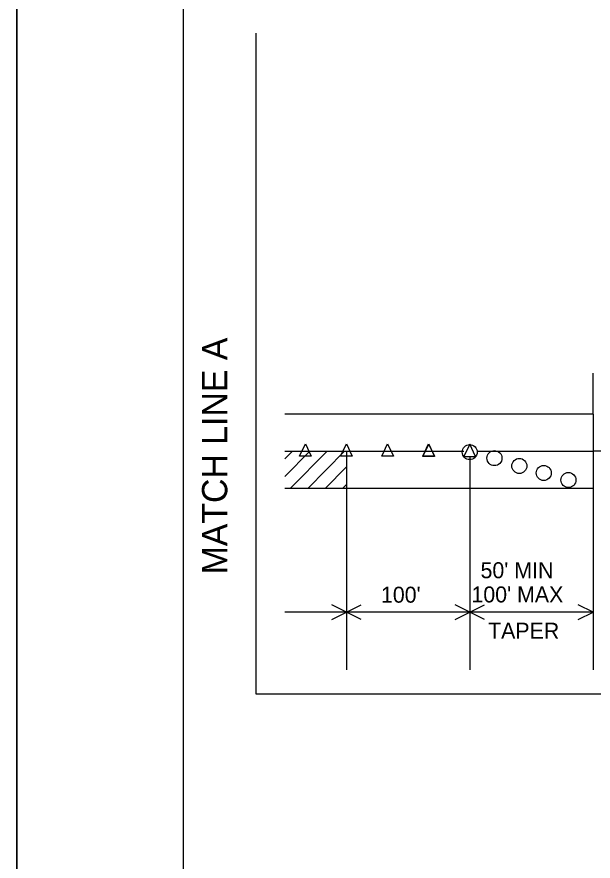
# Model space of a CAD drawing. Extents: x 0 to 34, y 0 to 22.
# Drawn here: x 0 to 4.33, y 6.34 to 12.69 of the extents above; entities that cross this region are included whole.
import ezdxf

# ---------------------------------------------------------------- set-up
doc = ezdxf.new("R2010")
doc.units = 0
for name, color, linetype in [('Level 1', 7, 'Continuous'), ('PlotBorder', 7, 'Continuous'), ('SHADE-GENERIC', 7, 'Continuous'), ('SHT-BNDRY', 7, 'Continuous'), ('SHT-FENCE', 7, 'Continuous')]:
    doc.layers.add(name, color=color, linetype=linetype)

msp = doc.modelspace()

# ---------------------------------------------------------------- linework, layer by layer
at = {"layer": 'Level 1'}
for p, q in [((1.7974638830184935, 12.565676687431335), (1.7974638830184935, 7.60089022655487)), ((4.333316285896301, 9.860889551544188), (4.333316285896301, 10.010321643447876)), ((4.333316285896301, 9.701743411827087), (4.333316285896301, 9.993611426544188)), ((4.333316285896301, 9.701743411827087), (2.015203134155273, 9.701743411827087)), ((4.333316285896301, 9.701743411827087), (4.333316285896301, 7.781178019714355)), ((2.015203134155273, 9.423050552368164), (2.478825764465332, 9.423050552368164)), ((2.015203134155273, 9.366333837699889), (2.0716999219894405, 9.423050552368164)), ((2.015203134155273, 9.234691092300414), (2.2028322044372555, 9.423050552368164)), ((2.056352297592163, 9.14435769290924), (2.333964486694336, 9.423050552368164)), ((2.187484579849243, 9.14435769290924), (2.465096768951416, 9.423050552368164)), ((2.478825764465332, 9.423050552368164), (2.478825764465332, 7.781178019714355)), ((2.478825764465332, 9.423050552368164), (3.3623259866714474, 9.423050552368164)), ((3.4666355627059935, 9.423050552368164), (4.333316285896301, 9.423050552368164)), ((5.024764046096801, 9.423050552368164), (4.333316285896301, 9.423050552368164)), ((3.4060710252761837, 9.384200631904601), (3.4060710252761837, 7.781178019714355)), ((2.3186168621063232, 9.14435769290924), (2.478825764465332, 9.305190245819091)), ((4.333316285896301, 9.14435769290924), (2.015203134155273, 9.14435769290924)), ((2.449749144363403, 9.14435769290924), (2.478825764465332, 9.17354750061035)), ((2.478825764465332, 8.214700245666503), (2.015203134155273, 8.214700245666503)), ((3.4060710252761837, 8.214700245666503), (2.478825764465332, 8.214700245666503)), ((4.333316285896301, 8.214700245666503), (3.4060710252761837, 8.214700245666503)), ((1.7974638830184935, 7.60089022655487), (22.308011215591428, 7.60089022655487))]:
    msp.add_line(p, q, dxfattribs=at)
for points in [[(2.1256173522949218, 9.386207875442505), (2.169362390899658, 9.479293353652952), (2.2131074293136597, 9.386207875823974)], [(2.4346990060806273, 9.386207875442505), (2.4784440446853635, 9.479293353652952), (2.5221890832900997, 9.386207875823974)], [(2.7437806600570678, 9.386207875442505), (2.787525698471069, 9.479293353652952), (2.8312707370758052, 9.386207875823974)], [(3.0528623138427733, 9.386207875442505), (3.0966073522567745, 9.479293353652952), (3.1403523908615107, 9.386207875823974)], [(3.05324343547821, 9.384200631904601), (3.0969884740829463, 9.47728610973358), (3.140733512496948, 9.384200631904601)], [(3.4498160636901853, 9.384200631904601), (3.4060710252761837, 9.47728610973358), (3.3623259866714474, 9.384200631904601)]]:
    msp.add_lwpolyline(points, close=True, dxfattribs=at)
for points in [[(2.3677808889389036, 8.158961673736572), (2.478825764465332, 8.214700245666503), (2.3677808889389036, 8.270438817596435)], [(2.589870640182495, 8.158961673736572), (2.478825764465332, 8.214700245666503), (2.589870640182495, 8.270438817596435)], [(3.2950261495590207, 8.158961673736572), (3.4060710252761837, 8.214700245666503), (3.2950261495590207, 8.270438817596435)], [(3.517115900802612, 8.158961673736572), (3.4060710252761837, 8.214700245666503), (3.517115900802612, 8.270438817596435)], [(4.222271410179138, 8.158961673736572), (4.333316285896301, 8.214700245666503), (4.222271410179138, 8.270438817596435)]]:
    msp.add_lwpolyline(points, dxfattribs=at)
at = {"layer": 'PlotBorder'}
msp.add_lwpolyline([(5.7220458984375e-10, 0.0009998779296874999), (34.0000000005722, 0.0009998779296874999), (34.0000000005722, 22.000999877929686), (5.7220458984375e-10, 22.000999877929686)], close=True, dxfattribs=at)
at = {"layer": 'SHADE-GENERIC'}
for centre in [(3.405689903640747, 9.41723636817932), (3.591520077323913, 9.37195270500183), (3.778777469062805, 9.3130539396286), (3.9624181814193724, 9.26024815006256), (4.147867233657837, 9.207442360305786)]:
    msp.add_ellipse(centre, major_axis=(-1.0414399988818962e-17, -0.05669335297910588), ratio=0.9961223610512712, dxfattribs=at)
at = {"layer": 'SHT-BNDRY'}
msp.add_lwpolyline([(1.2500000005722045, 0.5009998779296875), (33.5000000005722, 0.5009998779296875), (33.5000000005722, 21.500999877929686), (1.2500000005722045, 21.500999877929686)], close=True, dxfattribs=at)
at = {"layer": 'SHT-FENCE'}
msp.add_lwpolyline([(7.629394531249999e-10, 22.00099987812042), (34.00000000076294, 22.00099987812042), (34.00000000076294, 0.000999878120422363), (7.629394531249999e-10, 0.000999878120422363)], close=True, dxfattribs=at)

# ---------------------------------------------------------------- texts
at = {"layer": 'Level 1'}
msp.add_text('MATCH LINE A', height=0.19, rotation=89.99999999999999, dxfattribs=at).set_placement((1.5823457731246946, 8.498377373886107))
for s, p in [("50' MIN", (3.4870060575485224, 8.469334572792052)), ("100' ", (2.738198865699768, 8.285719139289855)), ("100' MAX ", (3.418681965446472, 8.287706796264647)), ('TAPER', (3.543860932922363, 8.015328724861144))]:
    msp.add_text(s, height=0.12, dxfattribs=at).set_placement(p)

doc.saveas('drawing.dxf')
